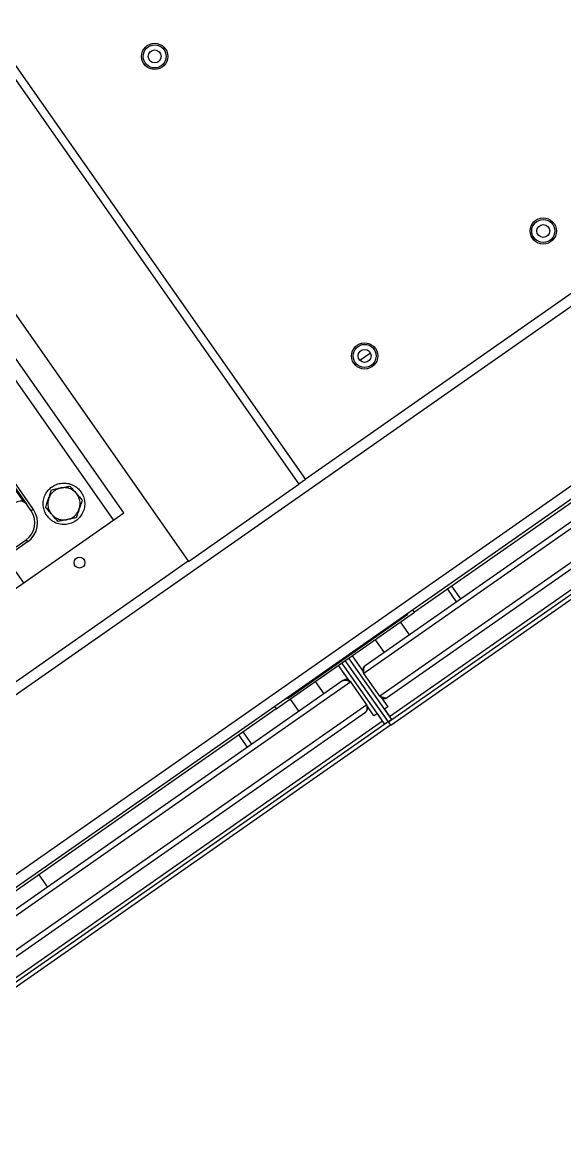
# Model space of a CAD drawing. Header units: millimetres. Extents: x 152904052 to 153933663, y 538271515 to 539240469.
# Drawn here: x 153459136.9 to 153459345.6, y 538573888.1 to 538574322.8 of the extents above; entities that cross this region are included whole.
import ezdxf

# ---------------------------------------------------------------- set-up
doc = ezdxf.new("R2010")
doc.units = ezdxf.units.MM
doc.layers.add('POWR', color=5, linetype='Continuous')

msp = doc.modelspace()

# ---------------------------------------------------------------- linework, layer by layer
at = {"layer": 'POWR', "color": 7}
for p, q in [((153458327.77, 538573498.9), (153460123.35, 538574756.18)), ((153459245.74, 538574146.67), (153460091.51, 538574738.89)), ((153458377.55, 538573464.42), (153460138.73, 538574697.61)), ((153460164.44, 538574699.25), (153459268.28, 538574071.76)), ((153460161.45, 538574699.73), (153459268.86, 538574074.72)), ((153458379.9, 538573461.06), (153460141.08, 538574694.25)), ((153460170.63, 538574690.4), (153459274.48, 538574062.91)), ((153460137.67, 538574690.4), (153459287.8, 538574095.31)), ((153460170.11, 538574687.48), (153459277.4, 538574062.4)), ((153460179.8, 538574682.54), (153459278.73, 538574051.61)), ((153459056.55, 538574411.45), (153459243.31, 538574144.73)), ((153459059.09, 538574413.23), (153459245.81, 538574146.57)), ((153459014.04, 538574381.68), (153459200.8, 538574114.96)), ((153459171.88, 538574130.98), (153459051.43, 538574303)), ((153459175.82, 538574133.73), (153459055.37, 538574305.75)), ((153459266.79, 538574192.49), (153459270.85, 538574195.33)), ((153459137.46, 538574137.77), (153459107.24, 538574180.93)), ((153459107.49, 538574181.1), (153459138.46, 538574136.87)), ((153459108.3, 538574181.68), (153459141, 538574134.99)), ((153459245.84, 538574146.5), (153459243.31, 538574144.73)), ((153459200.8, 538574114.96), (153459243.31, 538574144.73)), ((153459140.18, 538574134.41), (153459138.46, 538574136.87)), ((153458864.09, 538573915.45), (153459175.82, 538574133.73)), ((153459141, 538574134.99), (153459140.18, 538574134.41)), ((153459388.24, 538574130.24), (153459277.81, 538574052.92)), ((153459278.21, 538574055.15), (153459382.87, 538574128.43)), ((153459109.13, 538574102.91), (153459138.21, 538574123.27)), ((153459138.79, 538574122.45), (153459109.71, 538574102.09)), ((153459138.21, 538574123.27), (153459138.79, 538574122.45)), ((153458354.91, 538573522.91), (153459200.68, 538574115.13)), ((153459131.43, 538574114.86), (153459137.17, 538574106.67)), ((153459300.5, 538574104.21), (153459303.94, 538574099.29)), ((153459302.14, 538574105.35), (153459305.58, 538574100.44)), ((153459234.56, 538574058.03), (153459287.8, 538574095.31)), ((153459239.5, 538574062.47), (153459285.3, 538574094.54)), ((153459285.3, 538574094.54), (153459285.07, 538574094.86)), ((153459287.8, 538574095.31), (153459287.11, 538574096.3)), ((153459285.92, 538574086.67), (153459282.48, 538574091.59)), ((153459272.65, 538574084.7), (153459276.09, 538574079.79)), ((153459276.33, 538574052.25), (153459259.87, 538574075.76)), ((153459277.76, 538574053), (153459261.18, 538574076.67)), ((153459277.64, 538574053.16), (153459261.18, 538574076.67)), ((153459279.07, 538574053.92), (153459262.49, 538574077.59)), ((153459263.8, 538574078.51), (153459268.28, 538574072.12)), ((153459262.92, 538574068.61), (153459258.56, 538574074.84)), ((153459274.48, 538574062.91), (153459268.28, 538574071.76)), ((153459268.86, 538574074.72), (153459268.8, 538574074.68)), ((153459263.25, 538574068.48), (153458367.1, 538573440.99)), ((153459260.27, 538574068.96), (153458367.67, 538573443.95)), ((153459253.04, 538574063.89), (153459249.71, 538574068.64)), ((153459260.33, 538574069), (153459260.27, 538574068.96)), ((153459269.45, 538574059.63), (153459263.25, 538574068.48)), ((153459239.28, 538574062.8), (153459239.5, 538574062.47)), ((153459269.45, 538574059.63), (153458373.3, 538573432.14)), ((153459233.87, 538574059.02), (153459234.56, 538574058.03)), ((153459239.88, 538574061.76), (153459243.21, 538574057.01)), ((153459272.21, 538574055.34), (153459269.8, 538574058.79)), ((153459275.15, 538574062.29), (153459277.57, 538574058.85)), ((153459277.57, 538574058.85), (153459276.26, 538574057.93)), ((153459268.93, 538574056.71), (153458376.22, 538573431.63)), ((153459234.56, 538574058.03), (153458384.69, 538573462.95)), ((153459273.52, 538574056.26), (153459272.21, 538574055.34)), ((153459275.47, 538574053.47), (153459273.52, 538574056.26)), ((153459276.26, 538574057.93), (153459278.21, 538574055.15)), ((153459278.62, 538574051.77), (153458377.55, 538573420.84)), ((153459277.7, 538574053.08), (153459118.13, 538573941.35)), ((153459121.65, 538573945.77), (153459275.47, 538574053.47)), ((153459276.33, 538574052.25), (153459277.64, 538574053.16)), ((153459276.33, 538574052.25), (153459276.39, 538574052.16)), ((153459277.7, 538574053.08), (153459278.62, 538574051.77)), ((153459279.07, 538574053.92), (153459277.76, 538574053)), ((153459277.81, 538574052.92), (153459278.73, 538574051.61)), ((153459279.12, 538574053.84), (153459279.07, 538574053.92)), ((153459223.55, 538574043.24), (153459220.22, 538574047.99)), ((153459225.19, 538574044.39), (153459221.86, 538574049.14)), ((153459146.55, 538573989.33), (153459143.22, 538573994.08))]:
    msp.add_line(p, q, dxfattribs=at)
for centre, radius in [((153459187.74, 538574309.69), 5.06), ((153459187.74, 538574309.69), 4.44), ((153459187.74, 538574309.69), 2.5), ((153459337.43, 538574242.37), 5.06), ((153459337.43, 538574242.37), 4.44), ((153459337.43, 538574242.37), 2.5), ((153459268.62, 538574194.19), 5.06), ((153459268.62, 538574194.19), 4.44), ((153459268.62, 538574194.19), 2.5), ((153459158.78, 538574114.47), 2.1)]:
    msp.add_circle(centre, radius, dxfattribs=at)
for centre, radius, start, end in [((153459136, 538574135.15), 3, 35, 125), ((153459133.63, 538574129.82), 8, 305, 35), ((153459133.63, 538574129.82), 9, 305, 35), ((153459276.2, 538574064.12), 2.1, 215, 305), ((153459237.15, 538574065.83), 4.1, 279.4805, 305), ((153459267.73, 538574058.43), 2.1, 305, 35)]:
    msp.add_arc(centre, radius, start, end, dxfattribs=at)
for points, knots in [([(153459146.24, 538574132.57), (153459145.9, 538574133.13), (153459145.2, 538574134.3), (153459144.73, 538574136.38), (153459144.81, 538574138.56), (153459145.48, 538574140.65), (153459146.64, 538574142.41), (153459148.15, 538574143.78), (153459149.95, 538574144.73), (153459152.01, 538574145.21), (153459154.2, 538574145.13), (153459156.27, 538574144.46), (153459158.06, 538574143.32), (153459158.93, 538574142.26), (153459159.34, 538574141.74)], [0, 0, 0, 0, 0.0785035, 0.1626766, 0.25, 0.3373234, 0.4214965, 0.5, 0.5785035, 0.6626766, 0.75, 0.8373234, 0.9214965, 1, 1, 1, 1]), ([(153459159.34, 538574141.74), (153459159.68, 538574141.18), (153459160.38, 538574140.01), (153459160.84, 538574137.93), (153459160.77, 538574135.75), (153459160.09, 538574133.66), (153459158.93, 538574131.9), (153459157.42, 538574130.54), (153459155.63, 538574129.58), (153459153.57, 538574129.1), (153459151.38, 538574129.18), (153459149.3, 538574129.85), (153459147.51, 538574131), (153459146.65, 538574132.06), (153459146.24, 538574132.57)], [0, 0, 0, 0, 0.0785035, 0.1626766, 0.25, 0.3373234, 0.4214965, 0.5, 0.5785035, 0.6626766, 0.75, 0.8373234, 0.9214965, 1, 1, 1, 1]), ([(153459151.58, 538574143.26), (153459151, 538574143.1), (153459149.82, 538574142.76), (153459148.44, 538574141.71), (153459147.44, 538574140.48), (153459147.07, 538574139.59), (153459146.89, 538574139.16)], [0, 0, 0, 0, 0.275731, 0.561042, 0.784269, 1, 1, 1, 1]), ([(153459146.89, 538574139.16), (153459147.11, 538574139.79), (153459147.5, 538574140.94), (153459147.88, 538574142.05), (153459148.05, 538574142.56)], [0, 0, 0, 0, 0.5429, 1, 1, 1, 1]), ([(153459148.05, 538574142.56), (153459148.72, 538574142.7), (153459149.87, 538574142.92), (153459151.07, 538574143.16), (153459151.58, 538574143.26)], [0, 0, 0, 0, 0.574451, 1, 1, 1, 1]), ([(153459151.58, 538574143.26), (153459152.23, 538574143.39), (153459153.42, 538574143.63), (153459154.57, 538574143.86), (153459155.1, 538574143.96)], [0, 0, 0, 0, 0.5429, 1, 1, 1, 1]), ([(153459157.47, 538574141.26), (153459157.04, 538574141.68), (153459156.16, 538574142.53), (153459154.56, 538574143.19), (153459152.99, 538574143.45), (153459152.04, 538574143.32), (153459151.58, 538574143.26)], [0, 0, 0, 0, 0.275731, 0.561042, 0.784269, 1, 1, 1, 1]), ([(153459155.1, 538574143.96), (153459155.55, 538574143.45), (153459156.33, 538574142.56), (153459157.13, 538574141.65), (153459157.47, 538574141.26)], [0, 0, 0, 0, 0.574451, 1, 1, 1, 1]), ([(153459158.68, 538574135.15), (153459158.83, 538574135.74), (153459159.13, 538574136.92), (153459158.9, 538574138.64), (153459158.34, 538574140.13), (153459157.76, 538574140.89), (153459157.47, 538574141.26)], [0, 0, 0, 0, 0.2757314, 0.5610422, 0.7842685, 1, 1, 1, 1]), ([(153459157.47, 538574141.26), (153459157.91, 538574140.76), (153459158.71, 538574139.85), (153459159.49, 538574138.96), (153459159.84, 538574138.55)], [0, 0, 0, 0, 0.5429, 1, 1, 1, 1]), ([(153459145.74, 538574135.76), (153459145.95, 538574136.4), (153459146.33, 538574137.52), (153459146.73, 538574138.67), (153459146.89, 538574139.16)], [0, 0, 0, 0, 0.574451, 1, 1, 1, 1]), ([(153459146.89, 538574139.16), (153459146.75, 538574138.58), (153459146.45, 538574137.39), (153459146.67, 538574135.67), (153459147.24, 538574134.18), (153459147.82, 538574133.42), (153459148.1, 538574133.05)], [0, 0, 0, 0, 0.275731, 0.561042, 0.784269, 1, 1, 1, 1]), ([(153459159.84, 538574138.55), (153459159.62, 538574137.91), (153459159.24, 538574136.79), (153459158.85, 538574135.64), (153459158.68, 538574135.15)], [0, 0, 0, 0, 0.574451, 1, 1, 1, 1]), ([(153459148.1, 538574133.05), (153459147.67, 538574133.55), (153459146.87, 538574134.47), (153459146.09, 538574135.35), (153459145.74, 538574135.76)], [0, 0, 0, 0, 0.5429, 1, 1, 1, 1]), ([(153459148.1, 538574133.05), (153459148.54, 538574132.63), (153459149.42, 538574131.78), (153459151.02, 538574131.12), (153459152.59, 538574130.86), (153459153.53, 538574130.99), (153459154, 538574131.05)], [0, 0, 0, 0, 0.275731, 0.561042, 0.784269, 1, 1, 1, 1]), ([(153459150.47, 538574130.35), (153459150.03, 538574130.86), (153459149.25, 538574131.75), (153459148.45, 538574132.66), (153459148.1, 538574133.05)], [0, 0, 0, 0, 0.574451, 1, 1, 1, 1]), ([(153459154, 538574131.05), (153459154.58, 538574131.21), (153459155.76, 538574131.55), (153459157.13, 538574132.61), (153459158.14, 538574133.83), (153459158.5, 538574134.72), (153459158.68, 538574135.15)], [0, 0, 0, 0, 0.275731, 0.561042, 0.784269, 1, 1, 1, 1]), ([(153459158.68, 538574135.15), (153459158.47, 538574134.52), (153459158.08, 538574133.37), (153459157.7, 538574132.26), (153459157.53, 538574131.75)], [0, 0, 0, 0, 0.5429, 1, 1, 1, 1]), ([(153459154, 538574131.05), (153459153.35, 538574130.92), (153459152.16, 538574130.68), (153459151, 538574130.45), (153459150.47, 538574130.35)], [0, 0, 0, 0, 0.5429, 1, 1, 1, 1]), ([(153459157.53, 538574131.75), (153459156.86, 538574131.62), (153459155.7, 538574131.39), (153459154.51, 538574131.15), (153459154, 538574131.05)], [0, 0, 0, 0, 0.574451, 1, 1, 1, 1]), ([(153459277.4, 538574062.4), (153459277.25, 538574062.33), (153459276.94, 538574062.18), (153459276.26, 538574062.26), (153459275.41, 538574062.52), (153459274.79, 538574062.78), (153459274.48, 538574062.91)], [0, 0, 0, 0, 0.230728, 0.485563, 0.740459, 1, 1, 1, 1]), ([(153459269.45, 538574059.63), (153459269.46, 538574059.33), (153459269.49, 538574058.7), (153459269.47, 538574057.83), (153459269.32, 538574057.1), (153459269.06, 538574056.84), (153459268.93, 538574056.71)], [0, 0, 0, 0, 0.230728, 0.485563, 0.740459, 1, 1, 1, 1])]:
    msp.add_open_spline(points, degree=3, knots=knots, dxfattribs=at)
for points in [[(153459268.8, 538574074.68), (153459268.59, 538574074.5), (153459268.18, 538574074.13), (153459267.89, 538574073.34), (153459267.89, 538574072.49), (153459268.15, 538574072), (153459268.28, 538574071.76)], [(153459268.28, 538574071.76), (153459268.27, 538574072.09), (153459268.25, 538574072.75), (153459268.3, 538574073.63), (153459268.47, 538574074.34), (153459268.73, 538574074.59), (153459268.86, 538574074.72)], [(153459260.27, 538574068.96), (153459260.44, 538574069.03), (153459260.77, 538574069.19), (153459261.49, 538574069.1), (153459262.34, 538574068.85), (153459262.95, 538574068.6), (153459263.25, 538574068.48)], [(153459263.25, 538574068.48), (153459263.07, 538574068.69), (153459262.7, 538574069.1), (153459261.91, 538574069.39), (153459261.06, 538574069.39), (153459260.57, 538574069.13), (153459260.33, 538574069)]]:
    msp.add_open_spline(points, degree=3, dxfattribs=at)

doc.saveas('drawing.dxf')
